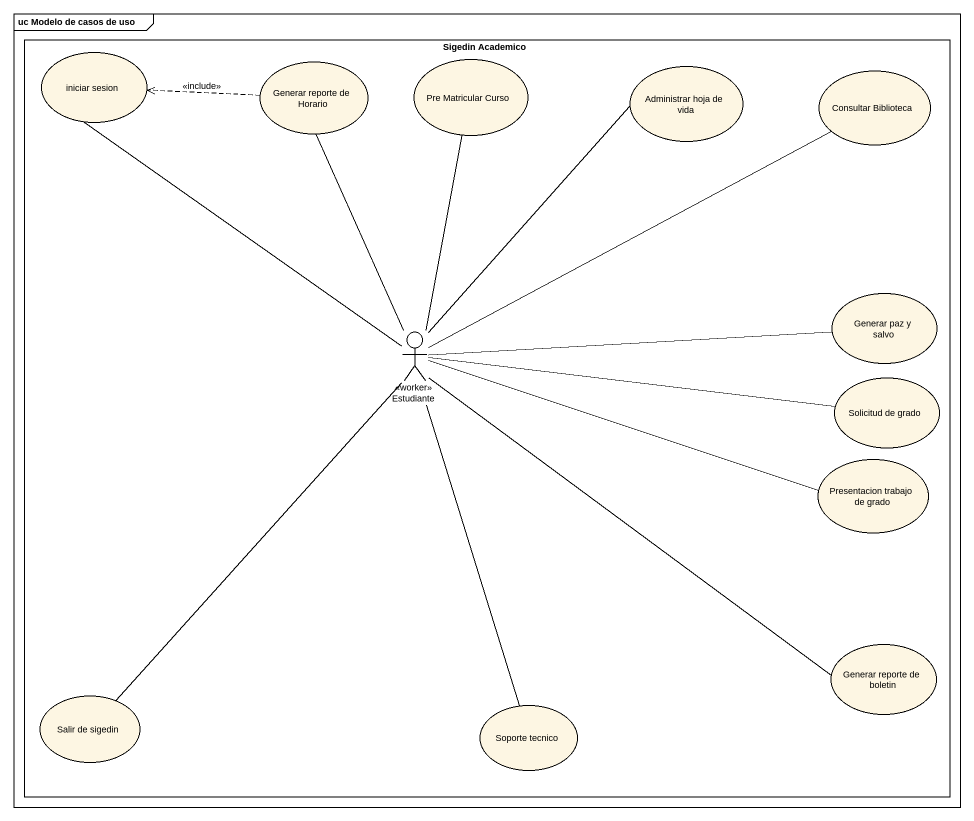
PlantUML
@startuml
mainframe uc Modelo de casos de uso
rectangle "Sigedin Academico" as Sigedin_Academico {
  usecase "iniciar sesion" as iniciar_sesion
  usecase "Generar reporte de Horario" as Generar_reporte_de_Horario
  usecase "Pre Matricular Curso" as Pre_Matricular_Curso
  usecase "Administrar hoja de vida" as Administrar_hoja_de_vida
  usecase "Consultar Biblioteca" as Consultar_Biblioteca
  usecase "Generar paz y salvo" as Generar_paz_y_salvo
  actor Estudiante <<worker>>
  usecase "Solicitud de grado" as Solicitud_de_grado
  usecase "Presentacion trabajo de grado" as Presentacion_trabajo_de
  usecase "Generar reporte de boletin" as Generar_reporte_de_boletin
  usecase "Salir de sigedin" as Salir_de_sigedin
  usecase "Soporte tecnico" as Soporte_tecnico
}
iniciar_sesion -- Estudiante
Generar_reporte_de_Horario .left.> iniciar_sesion : <<include>>
Estudiante -up- Generar_reporte_de_Horario
Estudiante -up- Pre_Matricular_Curso
Estudiante -up- Administrar_hoja_de_vida
Estudiante -right- Consultar_Biblioteca
Estudiante -right- Generar_paz_y_salvo
Estudiante -right- Solicitud_de_grado
Estudiante -right- Presentacion_trabajo_de
Estudiante -- Generar_reporte_de_boletin
Estudiante -- Salir_de_sigedin
Estudiante -- Soporte_tecnico
@enduml
